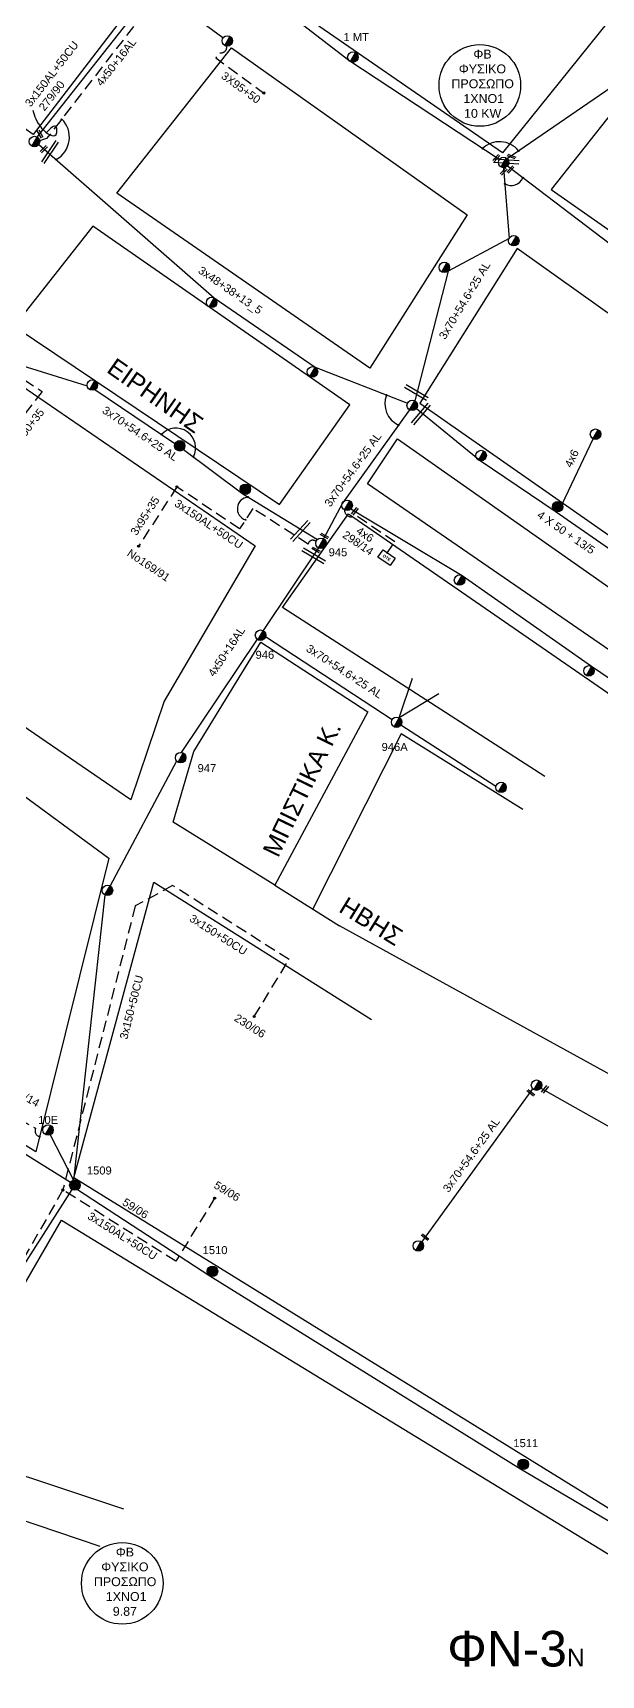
# Model space of a CAD drawing. Header units: millimetres. Extents: x 1421 to 7149, y 883 to 1925.
# Drawn here: x 6277.3 to 6405.1, y 1252.2 to 1621.6 of the extents above; entities that cross this region are included whole.
import ezdxf
from ezdxf.enums import TextEntityAlignment as Align

# ---------------------------------------------------------------- set-up
doc = ezdxf.new("R2010")
doc.units = ezdxf.units.MM
doc.linetypes.add('DASHED', pattern=[19.05, 12.7, -6.35])
for name, color, linetype in [('3x48+38+13_5', 7, 'Continuous'), ('4 X 50 + 13.5', 7, 'SYN_LINE'), ('4x6', 7, 'SYN_LINE'), ('Pillar OTE', 7, 'Continuous'), ('Άγνωστα', 7, 'Continuous'), ('Γυμνά εναέρια ΧΤ (3Φ) 4x50AL', 7, 'Continuous'), ('Γυμνά εναέρια ΧΤ και ΦΟΠ (3Φ)   4x50+16AL', 7, 'Continuous'), ('Καλωδια Χ.Τ 3x95+35', 7, 'DASHED'), ('Καλωδια Χ.Τ. 3x50+35', 7, 'Continuous'), ('Καλωδια ΧΤ  3X95+50', 7, 'Continuous'), ('Καλώδια ΧΤ   3x150+50CU', 7, 'DASHED'), ('Καλώδια ΧΤ   3x150AL+50CU', 7, 'DASHED'), ('Μηχανική τομή', 7, 'Continuous'), ('Στύλος Ξύλινος', 7, 'Continuous'), ('Στύλος Ξύλινος @ 1', 7, 'Continuous'), ('Στύλος ΦΜ', 7, 'Continuous'), ('Στύλος ΦΜ @ 1', 7, 'Continuous'), ('Συνδέσεις', 7, 'Continuous'), ('Συνεστραμμένα ΧΤ   3x70+54.6+25 AL', 7, 'SYN_LINE'), ('Συνεστραμμένα ΧΤ   4x120+25 AL', 7, 'SYN_LINE'), ('Τομή', 7, 'Continuous'), ('Υπόβαθρο ΔΕΗ', 7, 'Continuous'), ('Υπόγεια καλώδια Παροχών ΧΤ   4x6', 7, 'DASHED')]:
    doc.layers.add(name, color=color, linetype=linetype)
doc.styles.add('arial', font='ARIAL.TTF')
doc.styles.get("Standard").update_dxf_attribs({"font": 'ARIAL.TTF'})
doc.linetypes.add('SYN_LINE', pattern='A,0.5,-0.0001,["/\\/\\/\\/",Standard,S=0.1,R=0,X=0,Y=-0.05],-0.25', length=0.7501)

# ---------------------------------------------------------------- blocks, each defined once
blk = doc.blocks.new('ΥΠΑΡΧΩΝ ΤΣΙΜΕΝΤΕΝΙΟΣ ΣΤΥΛΟΣ')
at = {"layer": 'Στύλος ΦΜ'}
blk.add_hatch(color=256, dxfattribs=at).paths.add_polyline_path([(-1.29, -2.28, 0.574793), (2.62, 0, 0.268822), (1.3, 2.27)])
blk.add_line((-1.29, -2.28), (1.3, 2.27), dxfattribs=at)
blk.add_circle((0, 0), 2.62, dxfattribs=at)
at = {"layer": 'Στύλος ΦΜ', "flags": 4}
for tag, p in [('ΑΡΙΘΜΟΣ', (-4.68, 8.05)), ('ΤΥΠΟΣ', (-4.91, 3.03))]:
    blk.add_attdef(tag, p, '', height=4, dxfattribs=at)
blk = doc.blocks.new('ΥΠΑΡΧΩΝ ΞΥΛΙΝΟΣ ΣΤΥΛΟΣ')
at = {"layer": 'Στύλος Ξύλινος'}
h = blk.add_hatch(color=256, dxfattribs=at)
h.paths.add_polyline_path([(-2.62, 0, 0.270008), (-1.29, -2.28), (1.3, 2.27, 0.576266)])
h.paths.add_polyline_path([(-1.29, -2.28, 0.574793), (2.62, 0, 0.268822), (1.3, 2.27)])
blk.add_line((-1.29, -2.28), (1.3, 2.27), dxfattribs=at)
blk.add_circle((0, 0), 2.62, dxfattribs=at)
at = {"layer": 'Στύλος Ξύλινος', "flags": 4}
for tag, p in [('ΑΡΙΘΜΟΣ', (-4.91, 8.6)), ('ΤΥΠΟΣ', (-4.85, 3.39))]:
    blk.add_attdef(tag, p, '', height=4, dxfattribs=at)
blk = doc.blocks.new('ΜΗΧΑΝΙΚΗ ΤΟΜΗ')
at = {"layer": 'Μηχανική τομή', "ltscale": 40}
for p, q in [((-3.7, 1.2), (3.9, 1.2)), ((3.9, -0.4), (-3.7, -0.4))]:
    blk.add_line(p, q, dxfattribs=at)
blk = doc.blocks.new('_ΣΥΝΔΕΣΗ')
at = {"layer": 'Συνδέσεις', "linetype": 'SYN_LINE', "ltscale": 40}
blk.add_hatch(color=256, dxfattribs=at).paths.add_polyline_path([(0.5, -0.01, 1), (-0.5, -0.01, 1)])
at = {"layer": 'Συνδέσεις'}
blk.add_circle((0, -0.01), 0.5, dxfattribs=at)
blk = doc.blocks.new('ΤΟΜΗ')
at = {"layer": 'Τομή', "ltscale": 40}
for p, q in [((10.9, 0.2), (-12.1, 0.2)), ((10.9, -2.6), (-12.1, -2.6))]:
    blk.add_line(p, q, dxfattribs=at)
blk = doc.blocks.new('PILLAR ΟΤΕ')
at = {"layer": 'Pillar OTE', "ltscale": 40}
blk.add_lwpolyline([(-3.31, 2.02), (3.39, 2.02), (3.39, -1.99), (-3.31, -1.99)], close=True, dxfattribs=at)
at = {"layer": 'Pillar OTE', "insert": (-1.81, 0.71), "char_height": 1.3575, "width": 109.961, "attachment_point": 1}
blk.add_mtext('{\\fArial|b1|i0|c161|p34;OTE}', dxfattribs=at)

msp = doc.modelspace()

# ---------------------------------------------------------------- linework, layer by layer
at = {"layer": '3x48+38+13_5', "color": 85, "lineweight": -3, "ltscale": 0.2}
msp.add_lwpolyline([(6278.67, 1596.51), (6318.1, 1561.98), (6340.78, 1546.36), (6361.56, 1538.28)], dxfattribs=at)
at = {"layer": '4 X 50 + 13.5', "color": 30, "linetype": 'Continuous', "lineweight": -3, "ltscale": 0.1}
msp.add_lwpolyline([(6363.57, 1537.08), (6377.89, 1525.37), (6394.75, 1513.97), (6409.73, 1503.67), (6426.69, 1486.4), (6452.15, 1468.72)], dxfattribs=at)
at = {"layer": '4x6', "color": 30, "lineweight": -3, "ltscale": 0.1}
msp.add_lwpolyline([(6396.36, 1515.56), (6403.36, 1530.26)], dxfattribs=at)
at = {"layer": 'Άγνωστα', "lineweight": -3, "ltscale": 0.1}
for centre in [(6377.84, 1609.76), (6297.42, 1272.84)]:
    msp.add_circle(centre, 9.18, dxfattribs=at)
msp.add_spline([(6277.32, 1604.17), (6279.29, 1600.18), (6282.53, 1598.71), (6282.51, 1600.52), (6280.38, 1599.17)], degree=3, dxfattribs=at)
at = {"layer": 'Γυμνά εναέρια ΧΤ (3Φ) 4x50AL', "color": 151, "lineweight": -3, "ltscale": 0.2}
msp.add_lwpolyline([(6320.07, 1620.44), (6305.14, 1631.48)], dxfattribs=at)
at = {"layer": 'Γυμνά εναέρια ΧΤ (3Φ) 4x50AL', "color": 30, "lineweight": -3, "ltscale": 0.2}
msp.add_lwpolyline([(6287.35, 1361.41), (6317.12, 1342.01), (6387.01, 1298.6), (6453.56, 1259.35)], dxfattribs=at)
at = {"layer": 'Γυμνά εναέρια ΧΤ και ΦΟΠ (3Φ)   4x50+16AL', "color": 151, "lineweight": -3, "ltscale": 0.2}
msp.add_lwpolyline([(6278.26, 1598.16), (6304.42, 1631.31)], dxfattribs=at)
at = {"layer": 'Γυμνά εναέρια ΧΤ και ΦΟΠ (3Φ)   4x50+16AL', "color": 85, "lineweight": -3, "ltscale": 0.2}
msp.add_lwpolyline([(6348.85, 1514.51), (6373.87, 1499.54), (6402.97, 1479.11), (6422.53, 1465.84), (6437.05, 1454.97), (6449.74, 1445.86)], dxfattribs=at)
at = {"layer": 'Γυμνά εναέρια ΧΤ και ΦΟΠ (3Φ)   4x50+16AL', "color": 30, "lineweight": -3, "ltscale": 0.2}
for points in [[(6341.52, 1505.73), (6329.1, 1487.14)], [(6327.74, 1485.22), (6310.63, 1459.74)], [(6309.64, 1457.81), (6294.67, 1429.73)], [(6293.51, 1427.68), (6286.45, 1363.56)]]:
    msp.add_lwpolyline(points, dxfattribs=at)
at = {"layer": 'Καλωδια Χ.Τ 3x95+35', "color": 151, "lineweight": -3, "ltscale": 0.2}
msp.add_line((6309.69, 1519.47), (6301.09, 1506.12), dxfattribs=at)
at = {"layer": 'Καλωδια Χ.Τ. 3x50+35', "color": 151, "linetype": 'DASHED', "lineweight": -3, "ltscale": 0.2}
msp.add_lwpolyline([(6267.29, 1548.01, 0.46441), (6268.89, 1547.73), (6279.4, 1540.93), (6269.13, 1527.83)], format="xyb", dxfattribs=at)
at = {"layer": 'Καλωδια ΧΤ  3X95+50', "color": 151, "linetype": 'DASHED', "lineweight": -3, "ltscale": 0.2, "flags": 128}
msp.add_lwpolyline([(6320.79, 1618.62, -0.598267), (6319.24, 1617.07), (6318.43, 1615.96), (6329.25, 1608.04)], format="xyb", dxfattribs=at)
at = {"layer": 'Καλώδια ΧΤ   3x150+50CU', "color": 50, "lineweight": -3, "ltscale": 0.2}
msp.add_lwpolyline([(6327.08, 1400.35), (6334.94, 1413.16), (6308.74, 1429.8), (6300.33, 1425.2), (6284.06, 1361.33)], dxfattribs=at)
at = {"layer": 'Καλώδια ΧΤ   3x150AL+50CU', "color": 85, "linetype": 'DASHED', "lineweight": -3, "ltscale": 0.2}
msp.add_lwpolyline([(6325.86, 1655), (6330.21, 1651.84), (6318.41, 1636.02), (6314.03, 1635.01), (6307.71, 1626.85), (6304.59, 1629.01), (6280.39, 1597.79), (6278.83, 1597.33)], dxfattribs=at)
at = {"layer": 'Καλώδια ΧΤ   3x150AL+50CU', "color": 151, "lineweight": -3, "ltscale": 0.2}
msp.add_lwpolyline([(6341, 1507.17, 0.593781), (6339.21, 1506.59), (6326.81, 1514.62), (6323.82, 1510.03), (6309.69, 1519.47)], format="xyb", dxfattribs=at)
at = {"layer": 'Καλώδια ΧΤ   3x150AL+50CU', "color": 50, "lineweight": -3, "ltscale": 0.2}
msp.add_lwpolyline([(6318.2, 1359.5), (6309.46, 1345.31), (6284.06, 1361.33), (6246.63, 1295.82), (6181.21, 1333.6, -0.535782), (6175.56, 1335.18), (6161.2, 1343.11), (6159.39, 1342.23), (6145.62, 1350.29, -1.089017), (6143.06, 1353.85)], format="xyb", dxfattribs=at)
at = {"layer": 'Συνεστραμμένα ΧΤ   3x70+54.6+25 AL', "color": 133, "lineweight": -3, "ltscale": 20}
msp.add_lwpolyline([(6435.6, 1640.82), (6409.97, 1611.13), (6384.01, 1593.28)], dxfattribs=at)
at = {"layer": 'Συνεστραμμένα ΧΤ   3x70+54.6+25 AL', "color": 27, "lineweight": -3, "ltscale": 20}
msp.add_lwpolyline([(6383.19, 1591.26), (6384.41, 1575.33), (6370.7, 1568.01), (6363.21, 1538.81)], dxfattribs=at)
at = {"layer": 'Συνεστραμμένα ΧΤ   3x70+54.6+25 AL', "color": 151, "lineweight": -3, "ltscale": 20}
for points in [[(6268.04, 1548.88), (6289.52, 1542.18)], [(6291.28, 1541.35), (6309.27, 1529.2)], [(6311.19, 1527.89), (6324.5, 1517.9), (6341.34, 1507.66)], [(6243.66, 1389.36), (6285.77, 1363.05)]]:
    msp.add_lwpolyline(points, dxfattribs=at)
at = {"layer": 'Συνεστραμμένα ΧΤ   3x70+54.6+25 AL', "color": 85, "lineweight": -3, "ltscale": 20}
msp.add_lwpolyline([(6362.05, 1536.76), (6346.94, 1515.84), (6342.69, 1507.78)], dxfattribs=at)
at = {"layer": 'Συνεστραμμένα ΧΤ   3x70+54.6+25 AL', "color": 30, "lineweight": -3, "ltscale": 20}
for points in [[(6358.09, 1467.09), (6329.62, 1485.72)], [(6368.62, 1472.89), (6359.7, 1467.54), (6362.71, 1476.43)], [(6381.45, 1452.06), (6360.09, 1465.85)], [(6281.22, 1373.75), (6286.45, 1363.56)]]:
    msp.add_lwpolyline(points, dxfattribs=at)
at = {"layer": 'Συνεστραμμένα ΧΤ   3x70+54.6+25 AL', "color": 6, "lineweight": -3, "ltscale": 20}
for points in [[(6364.82, 1349.59), (6389.75, 1384.08)], [(6391.58, 1384.25), (6413.02, 1372.13)]]:
    msp.add_lwpolyline(points, dxfattribs=at)
at = {"layer": 'Συνεστραμμένα ΧΤ   3x70+54.6+25 AL', "color": 1, "lineweight": -3, "ltscale": 20}
msp.add_lwpolyline([(6253.41, 1304.37), (6271.04, 1337.64), (6286.18, 1361.4)], dxfattribs=at)
at = {"layer": 'Συνεστραμμένα ΧΤ   4x120+25 AL', "color": 133, "lineweight": -3, "ltscale": 20}
msp.add_lwpolyline([(6382.2, 1593.08), (6348.39, 1615.34), (6315.11, 1641.11)], dxfattribs=at)
at = {"layer": 'Συνεστραμμένα ΧΤ   4x120+25 AL', "color": 27, "lineweight": -3, "ltscale": 20}
msp.add_lwpolyline([(6551.62, 1472.63), (6529.61, 1488.32), (6502.53, 1506.82), (6484.32, 1519.93), (6452.62, 1542.01), (6414.09, 1568.76), (6384.03, 1591.62)], dxfattribs=at)
at = {"layer": 'Υπόβαθρο ΔΕΗ', "lineweight": -3, "ltscale": 0.2}
for points in [[(6229.97, 1619.97), (6271.43, 1591.28), (6254.44, 1568.88), (6149.19, 1640.61), (6197, 1708.62), (6303.11, 1632.34), (6277.39, 1598.75), (6239.8, 1625.07)], [(6331, 1630.52), (6373.46, 1685.09), (6426.14, 1648.27), (6382.93, 1594.59), (6331, 1630.52)], [(6296.17, 1585.52), (6322.02, 1618.22), (6375.01, 1580.69), (6353.07, 1546.13), (6296.17, 1585.52)], [(6290.78, 1578.09), (6273.12, 1555.61), (6332.8, 1515.47), (6348.61, 1537.95), (6290.78, 1578.09)], [(6266.91, 1547.56), (6327.28, 1506.2)], [(6392.49, 1454.3), (6333.44, 1492.31), (6348.3, 1513.43), (6507.55, 1403.48), (6511.06, 1411.13), (6352.59, 1520.16), (6359.35, 1530.26), (6515.24, 1420.8), (6511.06, 1411.13)], [(6327.28, 1506.2), (6306.87, 1471.25), (6299.34, 1449.04), (6228.57, 1497.54)], [(6222.08, 1489.08), (6294.4, 1435.96), (6278, 1369.9), (6178.18, 1431.83), (6222.08, 1489.08)], [(6387.51, 1446.88), (6360.13, 1463.92), (6340.28, 1424.53)], [(6441.61, 1268.16), (6286.56, 1364.05), (6304.5, 1430.58), (6353.45, 1399.65)], [(6331.73, 1429.85), (6346.31, 1420.77)], [(6481.31, 1347.55), (6418.57, 1381.01), (6346.31, 1420.77)], [(6297.75, 1289.56), (6254.42, 1303.94), (6283.77, 1354.53), (6437.75, 1260.53)], [(6437.75, 1260.53), (6421.04, 1227.02), (6240.52, 1181.81), (6225.86, 1252.15), (6249.34, 1295.73), (6292.36, 1281.19)]]:
    msp.add_lwpolyline(points, dxfattribs=at)
msp.add_lwpolyline([(6575.26, 1528.54), (6507.8, 1589.93), (6436.33, 1640.08), (6393.92, 1586.32), (6539.33, 1484.55, 0.315207), (6543.09, 1484.55), (6575.26, 1528.54)], format="xyb", dxfattribs=at)
for points in [[(6532.73, 1468.76), (6386.22, 1573.09), (6364.37, 1538.26), (6511.26, 1435.62)], [(6331.73, 1429.85), (6308.9, 1444.07), (6313.54, 1459.95), (6328.59, 1484.51), (6352.62, 1468.89)]]:
    msp.add_lwpolyline(points, close=True, dxfattribs=at)
at = {"layer": 'Υπόβαθρο ΔΕΗ', "lineweight": -3}
for centre, radius, start, end in [((6279.77, 1598.11), 5.75, 298.9896, 45.4033), ((6382.26, 1591.63), 5.48, 38.3167, 134.2682), ((6384.85, 1590.26), 3, 242.6558, 333.9396), ((6361.84, 1538.17), 5.34, 158.7465, 244.8976), ((6309.49, 1528.24), 4.44, 332.7224, 137.1701), ((6325.91, 1514.55), 2.61, 93.689, 252.8073)]:
    msp.add_arc(centre, radius, start, end, dxfattribs=at)
at = {"layer": 'Υπόγεια καλώδια Παροχών ΧΤ   4x6', "color": 85, "lineweight": -3, "ltscale": 0.2}
msp.add_lwpolyline([(6356.93, 1504.47), (6358.72, 1507.1), (6349.92, 1513.06, -0.643786), (6347.41, 1514.29)], format="xyb", dxfattribs=at)
at = {"layer": 'Υπόγεια καλώδια Παροχών ΧΤ   4x6', "color": 30, "lineweight": -3, "ltscale": 0.2}
msp.add_lwpolyline([(6270.84, 1379.16), (6277.92, 1375.2, 0.879298), (6280.15, 1373.79)], format="xyb", dxfattribs=at)

# ---------------------------------------------------------------- block references
at = {"layer": 'Pillar OTE', "xscale": 0.5, "yscale": 0.5, "zscale": 0.5, "rotation": 325}
msp.add_blockref('PILLAR ΟΤΕ', (6356.84, 1503.54), dxfattribs=at)
at = {"layer": 'Μηχανική τομή', "lineweight": -3}
for p, xscale, yscale, zscale, rotation in [((6278.84, 1598.81), 0.2499999999969007, 0.2499999999969007, 0.2499999999969007, 299.5896984961217), ((6279.71, 1595.51), 0.2499999999968407, 0.2499999999968407, 0.2499999999968407, 225.7458069645407), ((6381.61, 1593.34), 0.2499999999990321, 0.2499999999990321, 0.2499999999990321, 46.41310265989434), ((6384.9, 1593.69), 0.2499999999989941, 0.2499999999989941, 0.2499999999989941, 339.6277189127548), ((6383.26, 1590.31), 0.2499999999990321, 0.2499999999990321, 0.2499999999990321, 46.41310265989434), ((6384.77, 1590.75), 0.2499999999990321, 0.2499999999990321, 0.2499999999990321, 46.41310265989434), ((6349.68, 1514.07), 0.2499999999972245, 0.2499999999972245, 0.2499999999972245, 230.318039787969), ((6342.96, 1508.52), 0.2499999999972047, 0.2499999999972047, 0.2499999999972047, 151.6340359491291), ((6341.03, 1505.37), 0.2499999999972047, 0.2499999999972047, 0.2499999999972047, 151.6340359491291), ((6389.23, 1383.13), 0.2500000000000518, 0.2500000000000518, 0.2500000000000518, 321.0907273571128), ((6392.56, 1383.88), 0.2500000000005485, 0.2500000000005485, 0.2500000000005485, 51.0907273571377), ((6365.44, 1350.67), 0.2500000000000518, 0.2500000000000518, 0.2500000000000518, 321.0907273571128)]:
    msp.add_blockref('ΜΗΧΑΝΙΚΗ ΤΟΜΗ', p, dxfattribs=dict(at, xscale=xscale, yscale=yscale, zscale=zscale, rotation=rotation))
at = {"layer": 'Στύλος Ξύλινος @ 1', "lineweight": -3, "ltscale": 40, "xscale": 0.4499999999998181, "yscale": 0.4499999999998181, "zscale": 0.4499999999998181}
for p in [(6310.34, 1528.71), (6325.09, 1518.93), (6395.33, 1515)]:
    msp.add_blockref('ΥΠΑΡΧΩΝ ΞΥΛΙΝΟΣ ΣΤΥΛΟΣ', p, dxfattribs=at)
at = {"layer": 'Στύλος Ξύλινος @ 1', "lineweight": -3, "ltscale": 40}
ref = msp.add_blockref('ΥΠΑΡΧΩΝ ΞΥΛΙΝΟΣ ΣΤΥΛΟΣ', (6286.76, 1362.43), dxfattribs=dict(at, xscale=0.4499999999998181, yscale=0.4499999999998181, zscale=0.4499999999998181))
ref.add_attrib('ΑΡΙΘΜΟΣ', '1509', (6289.46, 1364.81), dxfattribs={"layer": 'Στύλος Ξύλινος', "height": 1.8, "flags": 4})
ref = msp.add_blockref('ΥΠΑΡΧΩΝ ΞΥΛΙΝΟΣ ΣΤΥΛΟΣ', (6317.7, 1343.03), dxfattribs=dict(at, xscale=0.4499999999998181, yscale=0.4499999999998181, zscale=0.4499999999998181))
ref.add_attrib('ΑΡΙΘΜΟΣ', '1510', (6315.49, 1346.9), dxfattribs={"layer": 'Στύλος Ξύλινος', "height": 1.8, "flags": 4})
ref = msp.add_blockref('ΥΠΑΡΧΩΝ ΞΥΛΙΝΟΣ ΣΤΥΛΟΣ', (6387.59, 1299.62), dxfattribs=dict(at, xscale=0.4499999999998181, yscale=0.4499999999998181, zscale=0.4499999999998181))
ref.add_attrib('ΑΡΙΘΜΟΣ', '1511', (6385.38, 1303.49), dxfattribs={"layer": 'Στύλος Ξύλινος', "height": 1.8, "flags": 4})
at = {"layer": 'Στύλος ΦΜ @ 1', "lineweight": -3, "ltscale": 40, "xscale": 0.4499999999998181, "yscale": 0.4499999999998181, "zscale": 0.4499999999998181}
for p in [(6321.04, 1619.77), (6277.67, 1597.14), (6383.19, 1592.44), (6385.47, 1574.83), (6369.85, 1568.83), (6317.52, 1560.96), (6340.2, 1545.33), (6290.68, 1542.37), (6362.63, 1537.79), (6403.87, 1531.32), (6378.13, 1526.52), (6347.99, 1515.31), (6373.28, 1498.51), (6402.38, 1478.08), (6382.62, 1451.87), (6294.09, 1428.71), (6390.6, 1384.9), (6364.01, 1348.74)]:
    msp.add_blockref('ΥΠΑΡΧΩΝ ΤΣΙΜΕΝΤΕΝΙΟΣ ΣΤΥΛΟΣ', p, dxfattribs=at)
at = {"layer": 'Στύλος ΦΜ @ 1', "lineweight": -3, "ltscale": 40}
ref = msp.add_blockref('ΥΠΑΡΧΩΝ ΤΣΙΜΕΝΤΕΝΙΟΣ ΣΤΥΛΟΣ', (6349.28, 1616.12), dxfattribs=dict(at, xscale=0.4499999999998181, yscale=0.4499999999998181, zscale=0.4499999999998181))
ref.add_attrib('ΑΡΙΘΜΟΣ', '1 MT', (6347.17, 1619.74), dxfattribs={"layer": 'Στύλος ΦΜ', "height": 1.8, "flags": 4})
ref = msp.add_blockref('ΥΠΑΡΧΩΝ ΤΣΙΜΕΝΤΕΝΙΟΣ ΣΤΥΛΟΣ', (6342.1, 1506.76), dxfattribs=dict(at, xscale=0.4499999999998181, yscale=0.4499999999998181, zscale=0.4499999999998181))
ref.add_attrib('ΑΡΙΘΜΟΣ', '945', (6343.83, 1503.86), dxfattribs={"layer": 'Στύλος ΦΜ', "height": 1.8, "flags": 4})
ref = msp.add_blockref('ΥΠΑΡΧΩΝ ΤΣΙΜΕΝΤΕΝΙΟΣ ΣΤΥΛΟΣ', (6328.51, 1486.11), dxfattribs=dict(at, xscale=0.4499999999998181, yscale=0.4499999999998181, zscale=0.4499999999998181))
ref.add_attrib('ΑΡΙΘΜΟΣ', '946', (6327.39, 1480.8), dxfattribs={"layer": 'Στύλος ΦΜ', "height": 1.8, "flags": 4})
ref = msp.add_blockref('ΥΠΑΡΧΩΝ ΤΣΙΜΕΝΤΕΝΙΟΣ ΣΤΥΛΟΣ', (6359.12, 1466.52), dxfattribs=dict(at, xscale=0.4499999999998181, yscale=0.4499999999998181, zscale=0.4499999999998181))
ref.add_attrib('ΑΡΙΘΜΟΣ', '946A', (6355.74, 1460.07), dxfattribs={"layer": 'Στύλος ΦΜ', "height": 1.8, "flags": 4})
ref = msp.add_blockref('ΥΠΑΡΧΩΝ ΤΣΙΜΕΝΤΕΝΙΟΣ ΣΤΥΛΟΣ', (6310.55, 1458.56), dxfattribs=dict(at, xscale=0.4499999999998181, yscale=0.4499999999998181, zscale=0.4499999999998181))
ref.add_attrib('ΑΡΙΘΜΟΣ', '947', (6314.36, 1455.31), dxfattribs={"layer": 'Στύλος ΦΜ', "height": 1.8, "flags": 4})
ref = msp.add_blockref('ΥΠΑΡΧΩΝ ΤΣΙΜΕΝΤΕΝΙΟΣ ΣΤΥΛΟΣ', (6280.73, 1374.82), dxfattribs=dict(at, xscale=0.4499999999998181, yscale=0.4499999999998181, zscale=0.4499999999998181))
ref.add_attrib('ΤΥΠΟΣ', '10Ε', (6278.52, 1376.18), dxfattribs={"layer": 'Στύλος ΦΜ', "height": 1.8, "flags": 4})
at = {"layer": 'Συνδέσεις', "lineweight": -3}
for p, xscale, yscale, zscale in [((6329.25, 1608.05), 0.4777242751392805, 0.4777242751392805, 0.4777242751392805), ((6283.74, 1602.11), 0.25, 0.25, 0.25), ((6282.57, 1593.1), 0.25, 0.25, 0.25), ((6378.44, 1595.58), 0.25, 0.25, 0.25), ((6386.57, 1595.06), 0.25, 0.25, 0.25), ((6387.55, 1588.97), 0.25, 0.25, 0.25), ((6383.48, 1587.62), 0.25, 0.25, 0.25), ((6356.87, 1540.13), 0.25, 0.25, 0.25), ((6359.57, 1533.34), 0.25, 0.25, 0.25), ((6306.25, 1531.28), 0.25, 0.25, 0.25), ((6313.44, 1526.23), 0.25, 0.25, 0.25), ((6309.69, 1519.47), 0.4777242751392805, 0.4777242751392805, 0.4777242751392805), ((6325.74, 1517.15), 0.25, 0.25, 0.25), ((6325.15, 1512.08), 0.25, 0.25, 0.25), ((6301.09, 1506.13), 0.4777242751392805, 0.4777242751392805, 0.4777242751392805), ((6327.08, 1400.36), 0.4777242751392805, 0.4777242751392805, 0.4777242751392805), ((6284.06, 1361.33), 0.4777242751392805, 0.4777242751392805, 0.4777242751392805), ((6318.2, 1359.5), 0.4777242751392805, 0.4777242751392805, 0.4777242751392805)]:
    msp.add_blockref('_ΣΥΝΔΕΣΗ', p, dxfattribs=dict(at, xscale=xscale, yscale=yscale, zscale=zscale))
at = {"layer": 'Τομή', "lineweight": -3}
for p, xscale, yscale, zscale, rotation in [((6281.37, 1594.5), 0.2500000000007785, 0.2500000000007785, 0.2500000000007785, 235.8731991885383), ((6383.95, 1592.9), 0.2500000000000979, 0.2500000000000979, 0.2500000000000979, 356.3926433185568), ((6363.28, 1540.53), 0.2500000000007677, 0.2500000000007677, 0.2500000000007677, 149.3413159288591), ((6364.73, 1535.54), 0.2500000000003834, 0.2500000000003834, 0.2500000000003834, 229.8716579442415), ((6337.59, 1509.25), 0.2500000000007755, 0.2500000000007755, 0.2500000000007755, 227.6438877140736), ((6340.16, 1503.82), 0.2500000000007677, 0.2500000000007677, 0.2500000000007677, 149.3413159288591)]:
    msp.add_blockref('ΤΟΜΗ', p, dxfattribs=dict(at, xscale=xscale, yscale=yscale, zscale=zscale, rotation=rotation))

# ---------------------------------------------------------------- texts
at = {"lineweight": -3, "ltscale": 40, "char_height": 4, "width": 64.8866, "attachment_point": 1, "style": 'arial'}
for s, insert, rotation in [('ΕΙΡΗΝΗΣ', (6295.95, 1548.69), 325), ('ΜΠΙΣΤΙΚΑ Κ.', (6328.86, 1437.62), 64.1643), ('ΗΒΗΣ', (6347.96, 1427.46), 328.3718)]:
    msp.add_mtext(s, dxfattribs=dict(at, insert=insert, rotation=rotation))
at = {"layer": 'Άγνωστα', "lineweight": -3, "ltscale": 0.1}
for s, rotation, p in [('3x150AL+50CU', 52.2195, (6281.54, 1612.36)), ('4x50+16AL', 51.7117, (6296.03, 1615.01)), ('279/90', 52.2195, (6281.55, 1607.44)), ('3X95+50', 323.8283, (6324.12, 1609.27)), ('3x48+38+13_5', 325.4343, (6321.73, 1563.71)), ('3x70+54.6+25 AL', 58.8772, (6374.41, 1561.42)), ('3x50+35', 51.9338, (6276.31, 1532.93)), ('3x70+54.6+25 AL', 325.9783, (6301.47, 1531.45)), ('3x70+54.6+25 AL', 54.1669, (6349.29, 1523.36)), ('4x6', 64.5389, (6398.5, 1525.87)), ('3x95+35', 57.2096, (6302.52, 1512.96)), ('3x150AL+50CU', 326.2474, (6316.88, 1511.11)), ('4 X 50 + 13/5', 325.4871, (6397.25, 1509.22)), ('298/14', 325.8529, (6350.46, 1506.84)), ('4x6', 325.8529, (6352.02, 1508.78)), ('No169/91', 326.2474, (6303.35, 1501.85)), (' 4x50+16AL', 56.2585, (6320.66, 1482.14)), ('3x70+54.6+25 AL', 326.8047, (6347.4, 1477.97)), ('3x150+50CU', 327.5706, (6319.04, 1418.74)), ('3x150+50CU', 75.7141, (6299.48, 1402.44)), ('230/06', 327.5706, (6326.15, 1398.23)), ('292/14', 330.8079, (6275.24, 1382.56)), ('3x70+54.6+25 AL', 54.1349, (6375.91, 1369.2)), ('59/06', 328.8804, (6320.99, 1361.05)), ('59/06', 327.7656, (6300.4, 1357.18)), ('3x150AL+50CU', 327.7656, (6297.45, 1350.98))]:
    msp.add_text(s, height=1.8, rotation=rotation, dxfattribs=at).set_placement(p, align=Align.MIDDLE_CENTER)
at = {"layer": 'Άγνωστα', "lineweight": -3, "ltscale": 0.1, "char_height": 2, "width": 14.3587, "attachment_point": 1}
for s, insert in [('\\pi5.2653;ΦΒ \\P\\pi1.9836;ΦΥΣΙΚΟ \\P\\pi0.3233;ΠΡΟΣΩΠΟ\\P\\pi3.0068;1ΧΝΟ1\\P\\pi3.1548;10 KW', (6371.13, 1617.81)), ('\\pi5.2653;ΦΒ \\P\\pi1.9836;ΦΥΣΙΚΟ \\P\\pi0.3233;ΠΡΟΣΩΠΟ\\P\\pi3.0068;1ΧΝΟ1\\P\\pi4.5818;9.87', (6290.71, 1280.89))]:
    msp.add_mtext(s, dxfattribs=dict(at, insert=insert))
at = {"layer": 'Υπόβαθρο ΔΕΗ', "lineweight": -3, "insert": (6370.5, 1262.15), "char_height": 8, "width": 84.6573, "attachment_point": 1}
msp.add_mtext('ΦN-3{\\H0.5x;Ν}', dxfattribs=at)

doc.saveas('drawing.dxf')
